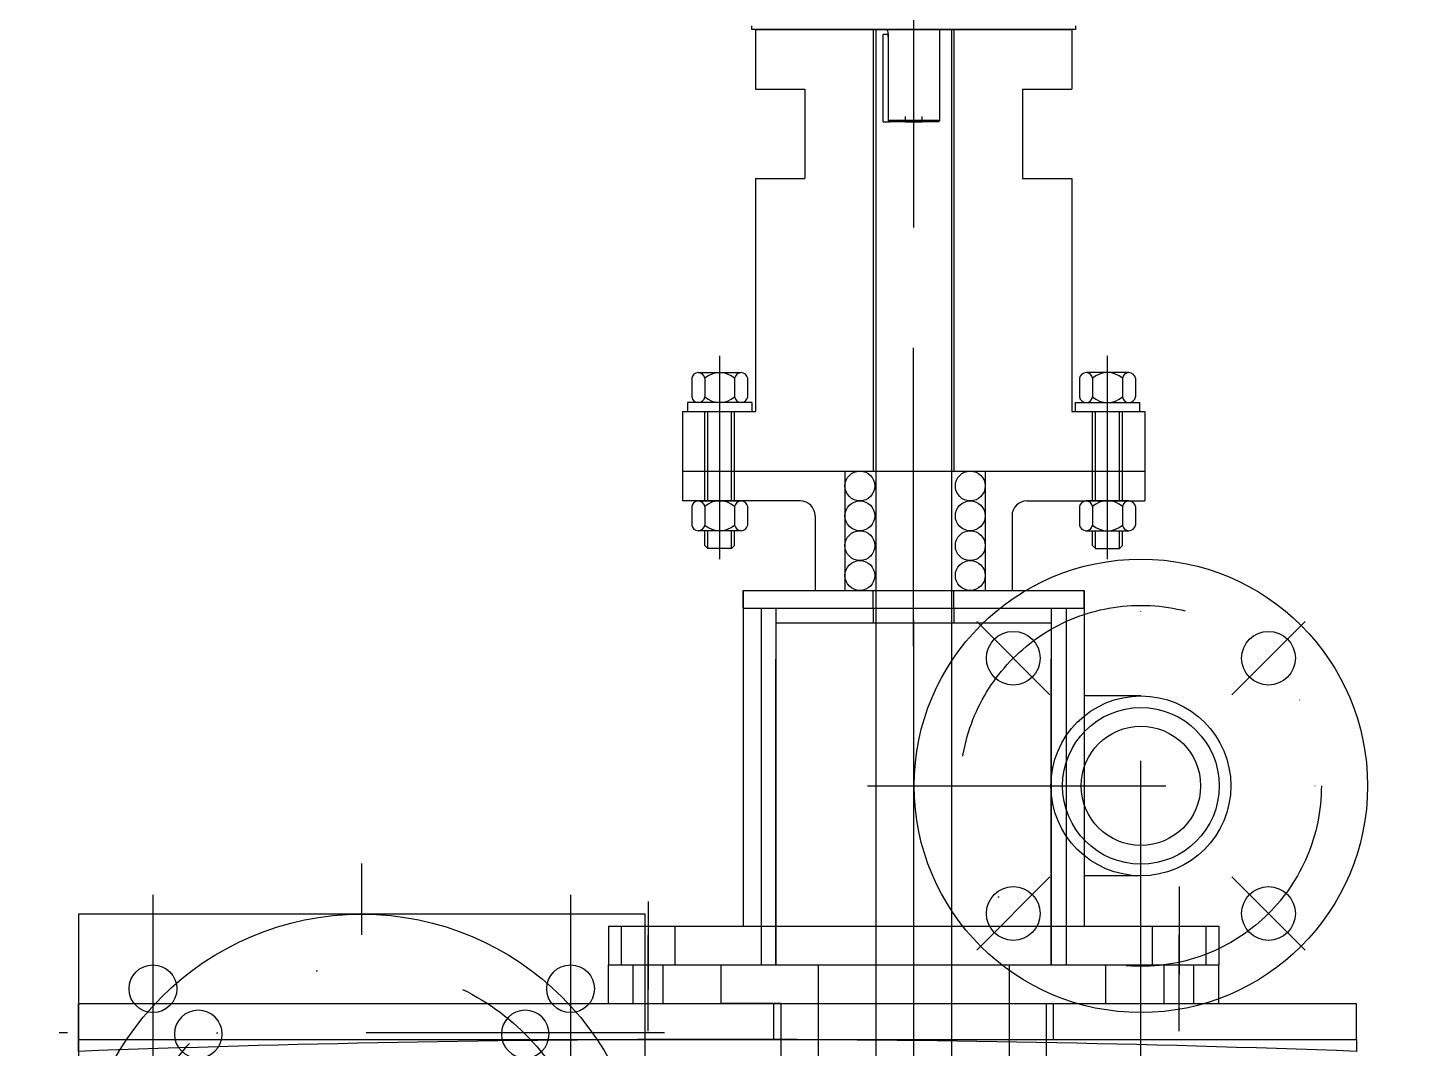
# Model space of a CAD drawing. Extents: x 0 to 21025, y 0 to 14850.
# Drawn here: x 3528.1 to 3992.9, y 13082.9 to 13425 of the extents above; entities that cross this region are included whole.
import ezdxf

# ---------------------------------------------------------------- set-up
doc = ezdxf.new("R2010")
doc.units = 0
doc.header["$LTSCALE"] = 200
doc.header["$MEASUREMENT"] = 0
for name, pattern in [('CENTER', [2, 1.25, -0.25, 0.25, -0.25]), ('DASHDOT', [1, 0.5, -0.25, 0, -0.25]), ('DASHED2', [0.375, 0.25, -0.125])]:
    doc.linetypes.add(name, pattern=pattern)
for name, color, linetype in [('CENTRO', 1, 'DASHDOT'), ('DIM', 1, 'Continuous'), ('M-4', 4, 'Continuous'), ('M2', 2, 'Continuous'), ('M3', 3, 'Continuous'), ('M4', 4, 'Continuous'), ('MC1', 8, 'CENTER')]:
    doc.layers.add(name, color=color, linetype=linetype)

# ---------------------------------------------------------------- blocks, each defined once
blk = doc.blocks.new('*U31')
at = {"layer": 'M3'}
blk.add_circle((0, 0), 8, dxfattribs=at)
blk = doc.blocks.new('*U32')
at = {"layer": 'DIM', "color": 0, "linetype": 'ByBlock', "lineweight": -2}
for p, rotation in [((-13336.32, -22631.68), 180), ((-13226.72, -22631.68), 90.00000000000001), ((-13336.32, -22741.28), 270)]:
    blk.add_blockref('*U31', p, dxfattribs=dict(at, rotation=rotation))
blk.add_blockref('*U31', (-13226.72, -22741.28), dxfattribs=at)
blk = doc.blocks.new('flan')
at = {"layer": 'CENTRO'}
for p, q in [((-4693.19, -84380.36), (-4693.19, -84156.39)), ((-4763.19, -84166.91), (-4763.19, -84369.85)), ((-4623.19, -84166.91), (-4623.19, -84369.85)), ((-4591.72, -84213.2), (-4794.66, -84213.2)), ((-4805.18, -84268.38), (-4581.21, -84268.38)), ((-4591.72, -84338.38), (-4794.66, -84338.38))]:
    blk.add_line(p, q, dxfattribs=at)
blk.add_circle((-4693.19, -84268.38), 77.5, dxfattribs=at)
at = {"layer": 'DIM', "linetype": 'DASHED2'}
for radius in [44.5, 41.3]:
    blk.add_circle((-4693.19, -84268.38), radius, dxfattribs=at)
at = {"layer": 'M3'}
blk.add_lwpolyline([(-4598.19, -84173.38), (-4788.19, -84173.38), (-4788.19, -84363.38), (-4598.19, -84363.38)], close=True, dxfattribs=at)
for centre, radius in [((-4693.19, -84268.38), 95), ((-4763.19, -84198.38), 8), ((-4623.19, -84198.38), 8), ((-4693.19, -84268.38), 34.5), ((-4693.19, -84268.38), 34.5), ((-4763.19, -84338.38), 8), ((-4623.19, -84338.38), 8)]:
    blk.add_circle(centre, radius, dxfattribs=at)
at = {"layer": 'DIM', "xscale": -1}
blk.add_blockref('*U32', (-17974.71, -61581.9), dxfattribs=at)
blk = doc.blocks.new('motor')
at = {"layer": 'M2', "linetype": 'Continuous'}
for p, q in [((-2931.39, -85759.7), (-2931.41, -85758.54)), ((-2879.61, -85759.7), (-2931.39, -85759.7)), ((-2931.17, -85759.7), (-2931.17, -85759.7)), ((-2877.13, -85759.7), (-2931.13, -85759.7)), ((-2887.38, -85761.33), (-2885.67, -85761.33)), ((-2887.38, -85790.68), (-2887.38, -85761.33)), ((-2885.98, -85759.7), (-2885.98, -85759.94)), ((-2885.67, -85761.33), (-2885.67, -85790.22)), ((-2885.67, -85762.25), (-2885.67, -85761.33)), ((-2822.87, -85759.7), (-2877.13, -85759.7)), ((-2868.28, -85790.22), (-2868.28, -85759.7)), ((-2823.09, -85759.7), (-2823.09, -85759.7)), ((-2822.85, -85758.54), (-2822.87, -85759.7)), ((-2879.98, -85788.82), (-2879.98, -85790.68)), ((-2874.28, -85790.68), (-2874.28, -85788.82)), ((-2887.38, -85790.68), (-2885.19, -85790.68)), ((-2868.28, -85790.22), (-2885.67, -85790.22)), ((-2868.75, -85790.68), (-2885.19, -85790.68)), ((-2879.98, -85790.68), (-2874.28, -85790.68)), ((-2868.75, -85790.68), (-2868.28, -85790.22))]:
    blk.add_line(p, q, dxfattribs=at)
blk.add_open_spline([(-2885.98, -85759.94), (-2885.98, -85759.94), (-2885.98, -85759.94), (-2885.93, -85760.1), (-2885.8, -85760.52), (-2885.7, -85760.99), (-2885.67, -85761.33), (-2885.67, -85761.33)], degree=3, knots=[0, 0, 0, 0, 0.0633844, 0.2705369, 0.4797635, 0.6952393, 0.7443554, 0.7443554, 0.7443554, 0.7443554], dxfattribs=at)
blk.add_open_spline([(-2885.67, -85790.22), (-2885.51, -85790.37), (-2885.35, -85790.53), (-2885.19, -85790.68)], degree=3, dxfattribs=at)
at = {"layer": 'MC1', "linetype": 'DASHDOT', "ltscale": 3}
blk.add_line((-2877.05, -85826.09), (-2877.05, -85502.32), dxfattribs=at)
blk = doc.blocks.new('*U36')
at = {"layer": 'CENTRO'}
blk.add_line((-12.26, -12.26), (12.26, 12.26), dxfattribs=at)
at = {"layer": 'M3'}
blk.add_circle((0, 0), 9, dxfattribs=at)
blk = doc.blocks.new('*U37')
at = {"layer": 'DIM', "color": 0, "linetype": 'ByBlock', "lineweight": -2}
for p, rotation in [((-5728.31, -84150.68), 269.9999999999999), ((-5642.75, -84150.68), 180), ((-5642.75, -84236.24), 90.00000000000001)]:
    blk.add_blockref('*U36', p, dxfattribs=dict(at, rotation=rotation))
blk.add_blockref('*U36', (-5728.31, -84236.24), dxfattribs=at)
blk = doc.blocks.new('FGDFGDFG')
at = {"layer": 'CENTRO'}
blk.add_line((-6701.26, -94733.68), (-6701.26, -94949.16), dxfattribs=at)
at = {"layer": 'DIM', "color": 8, "linetype": 'Continuous'}
for p, q in [((-6636.76, -94747.75), (-6637.09, -94747.42)), ((-6765.51, -94760.42), (-6765.76, -94760.17))]:
    blk.add_line(p, q, dxfattribs=at)
at = {"layer": 'M4'}
for p, q in [((-6765.76, -94760.42), (-6765.76, -94747.42)), ((-6765.76, -94747.42), (-6636.76, -94747.42)), ((-6733.26, -94747.42), (-6733.26, -94935.42)), ((-6669.26, -94747.42), (-6669.26, -94935.42)), ((-6636.76, -94760.42), (-6636.76, -94747.42)), ((-6745.76, -94760.42), (-6765.76, -94760.42)), ((-6745.76, -94760.42), (-6745.76, -94935.42)), ((-6656.76, -94760.42), (-6656.76, -94935.42)), ((-6656.76, -94760.42), (-6636.76, -94760.42)), ((-6745.76, -94935.42), (-6656.76, -94935.42))]:
    blk.add_line(p, q, dxfattribs=at)
blk = doc.blocks.new('GFDHGKK')
at = {"layer": 'CENTRO'}
for p, q in [((-7067.45, -94640.63), (-7067.45, -94535.29)), ((-7132.45, -94611.45), (-7132.45, -94543.29)), ((-7002.45, -94611.45), (-7002.45, -94543.29)), ((-6991.25, -94779.07), (-6991.25, -94595.77)), ((-7067.45, -94631.79), (-7067.45, -94926.36)), ((-7067.45, -94684.2), (-7067.45, -94774.32)), ((-7082.9, -94687.42), (-6899.6, -94687.42)), ((-6978.45, -94721.16), (-6978.45, -94750.68)), ((-7156.45, -94726.16), (-7156.45, -94755.68)), ((-7156.45, -94769.65), (-7156.45, -94737.49)), ((-6978.45, -94769.65), (-6978.45, -94737.49))]:
    blk.add_line(p, q, dxfattribs=at)
blk.add_circle((-6991.25, -94687.42), 60.5, dxfattribs=at)
at = {"layer": 'DIM'}
blk.add_line((-7104.01, -94627.92), (-7104.01, -94627.92), dxfattribs=at)
at = {"layer": 'M-4'}
for p, q in [((-7080.95, -94627.92), (-7080.95, -94632.92)), ((-7053.95, -94627.92), (-7053.95, -94632.92)), ((-7021.3, -94632.92), (-7113.6, -94632.92)), ((-7113.6, -94747.42), (-7113.6, -94644.92)), ((-7021.3, -94747.42), (-7021.3, -94644.92))]:
    blk.add_line(p, q, dxfattribs=at)
blk.add_circle((-6991.25, -94687.42), 20, dxfattribs=at)
at = {"layer": 'M2', "linetype": 'Continuous', "ltscale": 0.05}
for p, q in [((-7141.83, -94550.83), (-7141.83, -94557.01)), ((-7139.64, -94548.92), (-7125.26, -94548.92)), ((-7137.45, -94550.83), (-7137.45, -94557.01)), ((-7127.45, -94550.83), (-7127.45, -94557.01)), ((-7123.08, -94550.83), (-7123.08, -94557.01)), ((-7011.83, -94550.83), (-7011.83, -94557.01)), ((-6995.26, -94548.92), (-7009.64, -94548.92)), ((-7007.45, -94550.83), (-7007.45, -94557.01)), ((-6997.45, -94550.83), (-6997.45, -94557.01)), ((-6993.08, -94550.83), (-6993.08, -94557.01)), ((-7121.66, -94558.92), (-7143.24, -94558.92)), ((-7143.24, -94558.92), (-7143.24, -94561.92)), ((-7121.66, -94558.92), (-7121.66, -94561.92)), ((-7013.24, -94558.92), (-6991.66, -94558.92)), ((-7013.24, -94558.92), (-7013.24, -94561.92)), ((-6991.66, -94558.92), (-6991.66, -94561.92)), ((-7143.24, -94561.92), (-7121.66, -94561.92)), ((-7137.45, -94591.92), (-7137.45, -94561.92)), ((-7136.45, -94591.92), (-7136.45, -94561.92)), ((-7128.45, -94591.92), (-7128.45, -94561.92)), ((-7127.45, -94591.92), (-7127.45, -94561.92)), ((-7013.24, -94561.92), (-6991.66, -94561.92)), ((-7007.45, -94591.92), (-7007.45, -94561.92)), ((-7006.45, -94591.92), (-7006.45, -94561.92)), ((-6998.45, -94591.92), (-6998.45, -94561.92)), ((-6997.45, -94591.92), (-6997.45, -94561.92)), ((-7139.64, -94591.92), (-7125.26, -94591.92)), ((-6995.26, -94591.92), (-7009.64, -94591.92)), ((-7141.83, -94593.83), (-7141.83, -94600.01)), ((-7137.45, -94593.83), (-7137.45, -94600.01)), ((-7127.45, -94593.83), (-7127.45, -94600.01)), ((-7123.08, -94593.83), (-7123.08, -94600.01)), ((-7011.83, -94593.83), (-7011.83, -94600.01)), ((-7007.45, -94593.83), (-7007.45, -94600.01)), ((-6997.45, -94593.83), (-6997.45, -94600.01)), ((-6993.08, -94593.83), (-6993.08, -94600.01)), ((-7125.24, -94601.92), (-7139.66, -94601.92)), ((-7137.45, -94606.92), (-7137.45, -94601.92)), ((-7136.45, -94607.92), (-7136.45, -94601.92)), ((-7128.45, -94607.92), (-7128.45, -94601.92)), ((-7127.45, -94606.92), (-7127.45, -94601.92)), ((-7009.66, -94601.92), (-6995.24, -94601.92)), ((-7007.45, -94606.92), (-7007.45, -94601.92)), ((-7006.45, -94607.92), (-7006.45, -94601.92)), ((-6998.45, -94607.92), (-6998.45, -94601.92)), ((-6997.45, -94606.92), (-6997.45, -94601.92)), ((-7136.45, -94607.92), (-7137.45, -94606.92)), ((-7128.45, -94607.92), (-7127.45, -94606.92)), ((-7006.45, -94607.92), (-7007.45, -94606.92)), ((-6998.45, -94607.92), (-6997.45, -94606.92)), ((-7128.45, -94607.92), (-7136.45, -94607.92)), ((-7006.45, -94607.92), (-6998.45, -94607.92))]:
    blk.add_line(p, q, dxfattribs=at)
for centre, radius, start, end in [((-7139.64, -94551.13), 2.21, 7.647, 172.353), ((-7132.45, -94556.41), 7.49, 48.1203, 131.8797), ((-7125.26, -94551.13), 2.21, 7.647, 172.353), ((-7009.64, -94551.13), 2.21, 7.647, 172.353), ((-7002.45, -94556.41), 7.49, 48.1203, 131.8797), ((-6995.26, -94551.13), 2.21, 7.647, 172.353), ((-7139.64, -94556.71), 2.21, 187.647, 352.353), ((-7132.45, -94551.43), 7.49, 228.1203, 311.8797), ((-7125.26, -94556.71), 2.21, 187.647, 352.353), ((-7009.64, -94556.71), 2.21, 187.647, 352.353), ((-7002.45, -94551.43), 7.49, 228.1203, 311.8797), ((-6995.26, -94556.71), 2.21, 187.647, 352.353), ((-7139.64, -94594.13), 2.21, 7.647, 172.353), ((-7132.45, -94599.41), 7.49, 48.1203, 131.8797), ((-7125.26, -94594.13), 2.21, 7.647, 172.353), ((-7009.64, -94594.13), 2.21, 7.647, 172.353), ((-7002.45, -94599.41), 7.49, 48.1203, 131.8797), ((-6995.26, -94594.13), 2.21, 7.647, 172.353), ((-7139.64, -94599.71), 2.21, 187.647, 352.353), ((-7132.45, -94594.43), 7.49, 228.1203, 311.8797), ((-7125.26, -94599.71), 2.21, 187.647, 352.353), ((-7009.64, -94599.71), 2.21, 187.647, 352.353), ((-7002.45, -94594.43), 7.49, 228.1203, 311.8797), ((-6995.26, -94599.71), 2.21, 187.647, 352.353)]:
    blk.add_arc(centre, radius, start, end, dxfattribs=at)
at = {"layer": 'M3'}
for p, q in [((-7120.45, -94433.92), (-7014.45, -94433.92)), ((-7120.45, -94433.92), (-7120.45, -94453.92)), ((-7080.95, -94433.92), (-7080.95, -94581.92)), ((-7080.15, -94433.92), (-7080.15, -94968.92)), ((-7054.75, -94433.92), (-7054.75, -94968.92)), ((-7053.95, -94433.92), (-7053.95, -94581.92)), ((-7014.45, -94433.92), (-7014.45, -94453.92)), ((-7120.45, -94453.92), (-7103.95, -94453.92)), ((-7103.95, -94453.92), (-7103.95, -94483.92)), ((-7030.95, -94453.92), (-7014.45, -94453.92)), ((-7030.95, -94453.92), (-7030.95, -94483.92)), ((-7120.45, -94483.92), (-7103.95, -94483.92)), ((-7120.45, -94483.92), (-7120.45, -94561.92)), ((-7030.95, -94483.92), (-7014.45, -94483.92)), ((-7014.45, -94483.92), (-7014.45, -94561.92)), ((-7144.95, -94561.92), (-7120.45, -94561.92)), ((-7144.95, -94561.92), (-7144.95, -94581.92)), ((-7014.45, -94561.92), (-6989.95, -94561.92)), ((-6989.95, -94561.92), (-6989.95, -94581.92)), ((-7144.95, -94581.92), (-6989.95, -94581.92)), ((-7124.6, -94621.92), (-7124.6, -94734.42)), ((-7124.6, -94627.92), (-7124.6, -94621.92)), ((-7124.6, -94621.92), (-7010.3, -94621.92)), ((-7080.95, -94627.92), (-7080.95, -94621.92)), ((-7053.95, -94627.92), (-7053.95, -94621.92)), ((-7010.3, -94621.92), (-7010.3, -94734.42)), ((-7010.3, -94627.92), (-7010.3, -94621.92)), ((-7124.6, -94627.92), (-7010.3, -94627.92)), ((-7124.6, -94627.92), (-7010.3, -94627.92)), ((-7118.6, -94627.92), (-7118.6, -94747.42)), ((-7113.6, -94627.92), (-7113.6, -94747.42)), ((-7021.3, -94627.92), (-7021.3, -94747.42)), ((-7016.3, -94627.92), (-7016.3, -94747.42)), ((-6991.25, -94657.27), (-7010.3, -94657.27)), ((-6991.25, -94717.57), (-7010.3, -94717.57)), ((-7169.76, -94734.42), (-7169.76, -94747.42)), ((-7169.76, -94734.42), (-6965.14, -94734.42)), ((-7169.76, -94734.42), (-6965.14, -94734.42)), ((-7165.45, -94734.42), (-7165.45, -94747.42)), ((-7147.45, -94734.42), (-7147.45, -94747.42)), ((-6987.45, -94734.42), (-6987.45, -94747.42)), ((-6969.45, -94734.42), (-6969.45, -94747.42)), ((-6965.14, -94734.42), (-6965.14, -94747.42)), ((-7169.76, -94760.42), (-7169.76, -94747.42)), ((-7169.76, -94747.42), (-6965.14, -94747.42)), ((-7169.76, -94747.42), (-6965.14, -94747.42)), ((-7161.45, -94760.42), (-7161.45, -94747.42)), ((-7151.45, -94760.42), (-7151.45, -94747.42)), ((-7131.95, -94760.42), (-7131.95, -94747.42)), ((-7002.95, -94760.42), (-7002.95, -94747.42)), ((-6983.45, -94760.42), (-6983.45, -94747.42)), ((-6973.45, -94760.42), (-6973.45, -94747.42)), ((-6965.14, -94760.42), (-6965.14, -94747.42)), ((-7347.45, -94760.42), (-6919.02, -94760.42)), ((-7347.45, -94772.42), (-7347.45, -94760.42)), ((-7114.3, -94772.42), (-7114.3, -94760.42)), ((-7020.6, -94772.42), (-7020.6, -94760.42)), ((-6919.02, -94772.42), (-6919.02, -94760.42)), ((-7347.45, -94772.42), (-6919.02, -94772.42))]:
    blk.add_line(p, q, dxfattribs=at)
blk.add_lwpolyline([(-7347.45, -94772.42), (-6919.02, -94772.42), (-6919.02, -94776.42, 0.018673), (-7347.45, -94776.42)], format="xyb", close=True, dxfattribs=at)
for radius in [76, 30.15, 26.25]:
    blk.add_circle((-6991.25, -94687.42), radius, dxfattribs=at)
at = {"layer": 'M4', "linetype": 'Continuous', "ltscale": 0.05}
for p, q in [((-7144.95, -94581.92), (-7144.95, -94591.92)), ((-7144.95, -94581.92), (-6989.95, -94581.92)), ((-7090.45, -94581.92), (-7090.45, -94621.92)), ((-7043.48, -94581.92), (-7043.48, -94621.92)), ((-6989.95, -94581.92), (-6989.95, -94591.92)), ((-7105.45, -94591.92), (-7144.95, -94591.92)), ((-7029.45, -94591.92), (-6989.95, -94591.92)), ((-7100.45, -94596.92), (-7100.45, -94621.92)), ((-7034.45, -94596.92), (-7034.45, -94621.92)), ((-7100.45, -94621.92), (-7034.45, -94621.92))]:
    blk.add_line(p, q, dxfattribs=at)
for centre in [(-7085.45, -94586.92), (-7048.45, -94586.92), (-7085.45, -94596.92), (-7048.45, -94596.92), (-7085.45, -94606.92), (-7048.45, -94606.92), (-7085.45, -94616.92), (-7048.45, -94616.92)]:
    blk.add_circle(centre, 5, dxfattribs=at)
for centre, start, end in [((-7105.45, -94596.92), 0, 90), ((-7029.45, -94596.92), 90, 180)]:
    blk.add_arc(centre, 5, start, end, dxfattribs=at)
at = {"layer": 'DIM'}
for name, p in [('motor', (-4190.32, -8674.21)), ('*U37', (-1305.72, -10493.96)), ('FGDFGDFG', (-366.19, 0))]:
    blk.add_blockref(name, p, dxfattribs=at)
at = {"layer": 'DIM', "linetype": 'DASHED2'}
blk.add_blockref('flan', (-2559.26, -10557.04), dxfattribs=at)

msp = doc.modelspace()

# ---------------------------------------------------------------- block references
at = {"layer": 'DIM'}
msp.add_blockref('GFDHGKK', (10892.49, 107858.29), dxfattribs=at)

doc.saveas('drawing.dxf')
